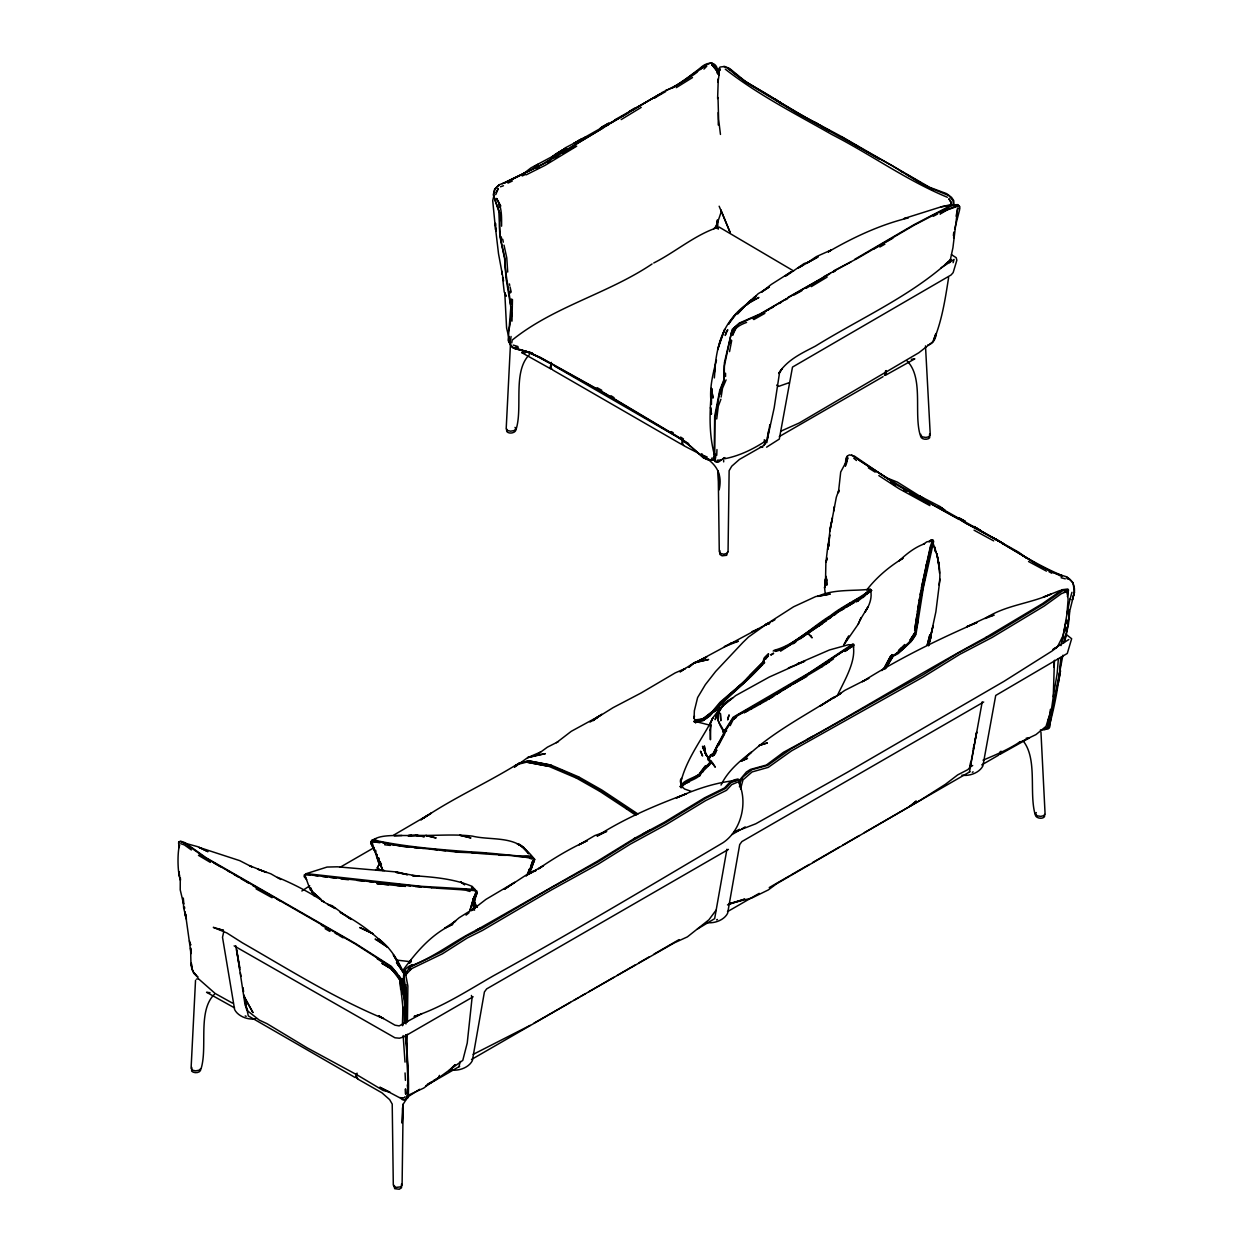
<?xml version="1.0" encoding="UTF-8"?>
<svg xmlns="http://www.w3.org/2000/svg" width="1252" height="1252" viewBox="0 0 1252 1252"><rect width="100%" height="100%" fill="white"/><g stroke="black" fill="none" stroke-linecap="round" stroke-linejoin="round"><path stroke-width="1.5" d="M179.678 845.303C177.659 849.2 177.001 871.298 180.46 880.203L180.288 877.542L180.225 889.859L183.621 904.194L183.277 898.075L183.621 907.825L186.47 919.328M723.672 461.894L723.672 460.454M727.756 551.631L726.645 555.293L722.107 555.825L719.806 554.37L719.837 550.551M1074.279 592.775C1075.343 586.359 1072.369 579.504 1066.25 576.859M475.697 892.77L473.099 899.64L475.697 893.443M853.285 646.11C856.086 661.604 844.364 680.65 837.369 695.549M409.592 847.15C396.477 846.305 384.286 842.017 371.562 840.608L370.889 843.425L376.93 855.194L376.774 854.38L377.588 858.199M959.47 208.896L959.486 206.236M378.714 859.514L378.73 858.105M402.628 978.641L402.596 983.696L402.628 980.05M765.442 440.328L765.52 443.646L763.61 445.196M885.43 371.061L885.524 374.379L884.428 375.443M886.244 370.576L886.338 373.894L885.242 374.974M378.73 859.42L378.73 858.027M405.429 1002.883L405.194 985.293L405.617 994.792C405.805 983.822 397.62 969.408 412.753 964.635L410.421 966.106C436.275 956.497 455.838 939.297 481.222 927.842L476.01 930.33L597.032 861.423L634.78 838.198M501.582 226.189C501.598 216.799 502.068 206.549 496.481 198.52L500.722 206.204L496.559 198.536M406.211 1002.289L406.274 996.874M717.161 220.149L716.942 226.502L718.272 229.022M1048.566 722.341L1048.628 718.711L1047.908 725.55M377.415 857.542L379.763 864.882L379.732 863.207L377.228 867.886M402.847 1007.015L402.581 1025.717L402.847 1007.077L401.595 994.824M718.272 125.012L718.225 112.555M714.501 372.251C716.144 351.718 720.432 329.26 735.879 314.362L728.507 324.221C735.143 311.842 746.302 303.125 758.915 297.444L746.38 304.549L737.522 314.095M495.385 225.97L495.463 223.341L495.98 231.338L495.573 227.754M716.739 455.305L716.958 449.562M718.132 82.382L718.272 78.876L717.615 98.548M717.24 221.526L717.083 225.36L713.656 228.881M715.596 458.185L715.737 454.57M405.961 1023.964L406.524 995.528L403.707 974.619L411 966.732L441.972 951.77L466.511 936.12L481.957 928.405L550.786 887.981L597.846 862.033L629.803 842.158L665.563 822.658L705.377 798.447L725.597 788.431L730.933 782.719L738.837 779.605M716.958 223.044L717.02 221.588M407.432 1022.008L407.87 986.075L405.711 974.713M506.528 428.935L506.747 431.502C509.533 435.086 518.954 431.971 515.01 427.37M195.531 980.285L191.086 1068.316L192.417 1070.163L195.469 1070.851L198.896 1070.288L201.196 1068.316C207.66 1046.594 197.519 1010.959 214.327 994.354M510.487 343.69L506.199 428.638L507.529 430.485L510.566 431.173L514.009 430.61L516.309 428.638C522.773 406.9 512.616 371.281 529.424 354.66M1049.614 722.107L1049.802 718.538M970.41 762.765L970.112 767.038L967.952 769.589L957.717 774.878L945.307 784.378L919.782 800.591L776.443 883.881L768.321 889.922L751.685 898.075L728.601 903.897L744.768 899.092L727.49 904.899M378.574 868.512L380.154 869.999M716.723 418.982L718.304 406.164L720.902 399.263M472.192 996.655L467.231 1043.057L462.786 1060.381L440.892 1076.235M1050.412 709.336L1048.159 727.005L1044.935 729.728L1040.365 730.041M1058.378 658.599L1057.142 673.701L1053.229 696.738M1061.07 657.331C1059.427 681.151 1054.935 706.191 1048.519 728.507L1044.982 728.993M200.821 1068.613C201.228 1073.152 194.154 1073.684 191.666 1071.18L191.759 1067.408M1060.538 657.832C1060.663 681.495 1051.915 703.968 1049.771 727.083L1048.425 728.554L1045.06 728.946M402.972 972.616L403.191 970.003C416.509 951.645 432.018 933.71 452.77 924.32L444.585 928.264L455.634 921.065L451.424 924.446M511.99 321.138L512.459 299.463M511.348 316.991L511.692 313.282M827.635 547.922L829.247 545.027L827.635 547.922L825.866 562.743L825.553 579.269M1053.746 666.987L1054.294 661.259M1066.892 623.621L1067.236 620.21M1066.25 620.46L1060.992 645.609M1066.97 613.574L1070.069 598.957M1069.396 611.164L1067.972 624.904L1064.388 642.166M914.633 630.57L918.765 603.073M915.854 631.149L916.574 625.812M1068.598 615.202L1069.192 609.943M739.4 782.923L739.682 780.419M953.633 238.068L954.227 232.841M954.619 229.335L959.595 209.788L959.548 206.33L957.451 204.592L950.925 205.438L914.226 224.577L854.725 259.336M953.382 235.611L953.789 232.105M825.678 578.189L824.598 587.939L825.647 578.925L824.598 587.939L825.35 594.716M509.094 336.741L509.126 342.751L508.155 340.294L510.879 306.521M508.422 331.373C515.636 306.771 504.885 283.124 504.916 258.601C502.271 246.566 498.797 234.421 499.83 221.948C503.867 209.1 485.009 194.279 499.517 184.811M473.366 908.357L474.633 898.388L476.981 893.208L476.871 891.017L473.898 889.343L421.001 886.306L307.053 873.693L304.205 875.007L305.707 877.981M916.84 624.091L917.841 617.142M914.774 629.24L915.791 622.604M510.597 339.84L511.066 336.459M918.53 612.478L919.062 608.628M717.991 82.303L718.992 75.261C720.416 72.647 704.172 54.9 716.207 70.331M717.834 220.117L717.756 225.892L716.52 225M917.419 611.602L919.547 598.722M825.647 578.925L825.037 583.213L825.741 579.832M918.123 613.715C918.78 632.135 909.093 647.847 892.347 655.798L884.835 668.991M918.139 615.139L920.236 601.617M1051.226 713.734L1051.007 715.158L1051.993 711.59M1062.901 655.234L1052.478 709.806M916.057 620.804L917.027 614.403M1054.45 660.289L1053.245 697.004L1051.633 708.288L1046.03 726.363L1035.952 734.611L1018.502 742.968L1020.396 741.591C1008.862 749.306 995.575 754.94 983.023 760.167M731.7 340.528L729.54 351.624M948.625 277.537C945.338 298.32 942.193 319.526 934.227 339.135L936.418 333.345L932.693 341.874L918.843 352.751L799.183 423.004L781.264 430.985M919.422 605.232L932.63 539.878L930.94 539.753L929.234 541.897M716.567 411.188L716.817 409.623M730.213 343.33L730.808 339.636M829.325 539.768L827.666 549.581L830.436 526.654L832.423 517.905L829.904 530.989L836.336 497.185L838.84 490.236L838.417 492.678L840.702 472.02L848.152 458.06M714.642 751.779L722.952 736.019M766.834 442.613L769.855 424.647M921.675 593.245L922.834 587.063M938.984 584.919C941.457 572.086 938.343 558.736 934.383 546.498L935.526 551.772L932.677 541.396L931.112 548.846M1058.409 682.856L1060.475 670.728L1058.895 679.93M919.14 600.85L920.956 590.647M920.251 594.747L921.754 586.312M939.986 579.081L935.87 611.837L929.015 643.763M935.479 334.315L933.632 340.325M460.267 1061.446L458.921 1066.845M726.927 849.247L714.657 918.655L697.427 929.015M920.862 598.112L921.331 595.482M982.21 701.84L969.471 772.077M495.902 192.511L498.327 188.473L495.729 194.655M694.124 717.991L695.048 720.808L702.356 719.071L712.92 711.324M694.484 715.941L694.077 718.225L694.359 710.776L697.614 697.567L705.345 684.656L715.628 671.479L742.859 642.495L748.508 637.002L767.382 623.574L793.58 606.782L815.741 596.547L830.248 594.027L817.65 596.422C833.801 588.753 854.459 591.241 870.281 589.191L871.595 590.506L870.547 591.899M846.524 463.49L847.009 460.892M767.241 437.997L768.54 430.891M720.995 389.607L720.057 394.098M723.75 734.533C724.939 728.461 717.38 723.562 717.553 717.036C718.836 709.962 722.983 703.248 729.603 700.024M830.092 535.089L827.713 547.781M1065.452 630.977L1066.172 627.299M921.503 587.642L926.48 564.042M1063.777 642.918L1064.419 639.694M921.754 586.421L931.848 541.474M936.261 333.455C935.823 338.431 933.178 344.175 927.748 345.051M739.478 786.929L740.417 781.248L737.929 778.994L733.891 779.98L729.838 782.234L724.532 787.962L704.579 797.837L664.249 822.314L634.263 838.48M974.823 741.184L976.716 732.013L970.112 767.038L972.694 765.535M715.659 751.059L716.739 750.214L715.659 751.059C717.709 753.469 709.555 757.616 713.233 755.394M926.339 564.934L930.596 545.512M973.273 748.618L974.056 744.893M715.346 365.459L714.344 377.932M740.542 788.995L742.984 779.886L752.076 771.936L768.274 767.351L791.546 750.84L923.46 676.831L959.768 654.358L992.226 637.393L1044.324 605.968L1061.43 593.651L1067.408 591.32L1068.097 599.63L1066.923 614.372L1063.198 635.374L1057.314 647.081L1051.711 651.243L1003.901 681.401L847.166 772.406L755.77 823.785L733.735 832.345L739.447 829.293M923.6 583.369L924.164 580.756M925.87 573.244L926.856 568.705M930.408 552.226L928.421 561.397M510.284 341.671L509.783 344.003L512.678 347.79L527.374 352.156L540.222 357.712L604.982 393.691L677.833 437.089L690.76 446.479L703.467 457.95L708.961 460.079L714.97 459.844M927.529 565.466L928.123 562.727M717.365 405.335L717.662 404.02M924.758 578.189L925.478 574.95M718.366 72.866L720.401 69.016L719.039 71.333M493.867 195.922L492.709 200.602L495.542 229.664M716.473 360.138C712.717 374.473 708.961 389.544 711.402 404.427L711.668 388.652C709.618 411.548 708.522 435.195 715.158 457.45M1064.732 638.082L1065.515 635.046M510.425 340.998L509.752 343.862L512.522 347.242L527.17 351.702L540.019 357.211L604.857 393.238L677.739 436.651L684.766 441.299L703.421 457.465L711.167 460.157L715.048 459.703M717.396 221.776L716.113 226.753L721.215 211.885M1062.244 641.071L1063.402 636.72M1064.779 641.619L1068.426 624.404L1069.818 610.694L1074.388 592.29L1073.074 582.712L1066.626 576.812L1054.481 573.103L1039.692 565.81L1001.756 543.102M764.268 659.601L763.689 661.682L749.447 675.798M473.506 903.005L472.74 905.838L473.553 903.287M853.52 647.331L853.754 644.326L802.516 677.614M956.105 216.22L957.717 207.988L952.928 247.74L949.705 262.717M1067.173 594.074L1067.893 589.003L1062.338 589.692L1042.572 603.574L985.981 637.362M1070.1 598.91L1071.962 592.306M551.365 363.69L550.958 368.104L552.054 369.168M357.07 1073.12L356.663 1077.534L357.759 1078.598M683.029 439.718L682.622 444.131L683.717 445.196M725.8 731.215L724 732.764L726.63 730.902L724.939 731.95M682.215 439.233L681.808 443.646L682.903 444.726M1067.393 596.515L1068.519 589.927L1063.824 589.895L1043.839 603.965L991.709 635.453L958.813 652.668L923.1 674.75L791.233 748.743L767.664 765.379L751.951 769.683L743.062 776.897L739.697 783.001M953.101 262.685L954.087 259.446L941.128 267.803M1068.801 639.553L1054.074 648.646M530.159 870.077L529.925 870.829C532.194 868.497 529.173 867.605 528.798 870.594M928.546 645.124L933.006 626.078L928.624 645.86M731.857 720.479L726.27 729.024M716.567 715.424L715.174 719.65L717.474 711.699L720.463 707.943L735.675 695.596L769.26 677.05L804.77 661.166L788.369 667.942M928.624 644.185L930.893 637.44L928.687 644.733M531.443 864.475L533.18 860.046L529.565 871.032L526.169 876.118M531.975 862.925L530.206 868.591L531.286 868.998L534.573 859.091C514.635 854.193 492.161 855.351 471.221 852.565M533.102 863.301L533.524 862.08M531.959 863.066L532.397 861.799M681.996 786.804C686.785 780.074 698.319 780.09 701.699 772.547L712.169 762.202L715.299 767.194L705.893 754.831L702.497 746.27L704.172 749.588M715.252 454.21L713.859 457.982L711.559 458.263M528.798 870.688L529.252 869.451M527.546 874.021L528.673 870.969M915.509 634.607L913.397 638.176M178.786 842.017L178.566 843.582M179.036 847.588L178.692 842.095L180.804 841.203L184.952 842.674L206.11 857.745L355.49 943.523L391.406 966.419L402.424 980.3L403.66 993.29M409.623 963.226L410.985 959.877L409.498 963.148M473.475 909.86L475.275 905.462L473.976 897.418M726.097 379.888L722.529 388.167L721.121 397.056M528.657 871.877L530.019 868.606L528.047 873.02M932.239 543.29L933.116 541.24M681.526 785.223L680.259 786.428L681.072 787.774L682.277 787.351M858.183 624.216L860.969 618.018L858.183 624.216L843.692 645.109L847.901 637.393M403.441 972.616L404.631 969.987L403.269 972.288M885.649 668.631L893.349 655.344M305.222 876.087L310.214 889.828L320.856 899.296L311.873 891.236L310.684 888.231M739.775 779.918L746.364 772.03L750.449 769.432L766.38 765.035L783.455 752.311L812.83 736.426L807.227 739.416M920.815 434.287C918.905 439.217 927.012 440.704 929.673 437.777L929.579 434.006M887.198 665.923L893.177 656.22L898.247 653.544L911.143 641.587L915.948 634.467L923.334 587.861L933.663 541.302L932.74 539.925L930.439 541.146M732.999 719.994L730.182 725.644M534.635 859.748L531.427 868.106M764.675 662.605L749.87 677.457M696.409 721.246L695.549 722.623L694.156 721.559L696.566 719.712L702.294 719.055L705.111 717.521L712.466 711.355L720.103 702.184L741.747 683.702L762.812 662.198L764.174 657.957L768.29 653.794M731.935 719.603L737.757 714.97L759.698 702.92M845.523 641.775L848.746 635.844M405.46 1036.077C407.213 1056.625 408.794 1077.706 406.994 1098.192L403.144 1104.264L402.471 1108.521L402.205 1123.216L403.175 1104.092L402.095 1185.081L400.89 1186.833L396.008 1187.412L393.3 1185.081L392.22 1104.092L389.638 1099.616L381.938 1092.824L357.43 1078.848M717.036 714L720.463 707.943L712.857 717.819L709.211 725.659L710.369 723.014C699.758 742.264 685.689 761.091 680.728 782.672L681.526 778.415C678.193 781.201 683.31 785.99 680.259 786.428L681.417 786.898M403.958 973.43L405.304 971.051M749.416 677.989L721.575 702.654L710.338 715.393L702.951 720.776L695.627 722.545L696.128 721.637L711.152 725.503M714.172 458.044L715.565 455.65M695.627 722.545L696.081 721.731M402.315 971.505L403.191 970.003M305.629 874.804L306.537 873.567L327.054 867.057L337.383 866.807L397.307 872.018L407.495 874.71L395.992 872.331L419.107 876.275L412.268 875.602C432.597 876.995 453.615 878.56 472.442 886.51L473.491 888.325L471.534 887.402L474.101 888.419L475.87 890.954M721.027 785.051C727.678 771.216 739.478 761.169 751.341 752.186L745.989 757.319C771.733 732.749 804.019 716.238 833.832 697.239L819.763 706.3L840.843 693.358L837.838 695.314M407.307 972.178L405.382 975.23L411.564 968.672L442.504 953.758L467.215 938.014L482.505 930.408L551.459 889.906L598.346 864.052L630.304 844.145L665.798 824.802L705.705 800.56L726.52 790.309L731.731 784.613L738.367 781.78C748.289 801.452 741.544 830.248 723.124 842.643C647.018 887.684 571.053 933.037 493.57 975.715C467.778 990.488 442.41 1007.203 414.083 1016.483L418.888 1014.793M695.095 720.792L694.14 721.465L695.157 720.729L694.625 722.185L695.58 721.215L694.844 722.31L695.877 720.714L694.735 722.232L695.736 721.152L694.735 722.232L694.14 721.465L695.298 720.416M771.06 655.172L773.439 653.059M716.77 222.183L717.678 220.853M708.914 758.837L711.214 755.05L713.937 753.454M870.609 591.101L858.074 600.96M716.097 910.126L708.914 919.797L687.379 936.887L674.437 942.787L533.962 1023.166M870.672 590.24L871.595 590.506L866.697 594.011M959.22 519.517L897.34 485.338L854.38 456.072L849.404 454.883L847.479 455.978L845.679 465.807M714.125 711.981C728.899 695.157 747.397 681.761 762.124 664.64M735.707 328.572L732.686 335.254C733.281 328.071 740.636 324.534 746.599 322.421M694.735 722.279L695.58 721.215M734.282 691.01L745.863 680.994L745.237 681.714L761.654 664.139M847.385 456.01L845.867 458.467L845.288 466.01M860.234 619.693L868.043 606.797L864.866 612.259C869.013 606.438 872.315 598.159 870.703 591.194M866.775 589.942C876.697 577.172 889.233 566.593 903.052 558.22L899.046 560.865C906.511 553.916 914.915 547.171 924.586 543.791L923.225 544.338L926.793 541.85L931.535 540.927L930.173 541.443M531.02 868.372L530.065 869.248L531.286 872.519M718.46 745.582L724.986 733.14M379.466 864.115L377.243 867.996L378.996 870.156M404.13 1097.785L405.085 1096.721M750.151 676.017L750.84 675.235L749.995 676.174M869.279 590.475L870.234 589.348L861.861 596.766L852.894 601.508M399.998 1097.628L402.283 1099.679L405.758 1099.6C409.733 1095.782 407.51 1089.537 407.526 1084.655L407.886 1089.005L407.135 1050.553L405.601 1035.232M912.739 639.209L895.008 654.577M746.615 679.069L748.399 677.144M405.758 1099.616L409.107 1096.048L419.639 1089.303M551.318 362.391L550.129 367.634L551.224 368.698M714.063 709.837L718.319 705.408M703.921 69.126L706.801 66.153M901.612 647.628L898.451 650.821L904.68 644.53M738.038 312.734L749.197 301.45L751.998 299.557L746.348 305.065L756.521 295.832M723.5 700.009L734.501 690.149M746.348 305.065L754.393 297.068M862.972 597.595L865.054 595.514M514.509 767.147L527.671 757.616L540.676 751.998L539.142 753.203L547.406 747.162L558.423 741.591M556.436 742.718L571.288 731.309L598.8 716.3L592.838 720.307M800.623 638.708L802.735 636.814L780.575 651.165M514.525 766.693C523.79 757.084 538.814 764.424 549.847 765.676C581.429 777.007 609.411 795.662 636.845 814.582M514.525 766.787L516.716 764.643L526.622 762.139L548.783 766.302L576.405 778.071M516.685 765.551L518.86 763.297L528.673 760.84L550.927 765.066L578.565 776.835M437.637 1078.598L438.732 1077.534M438.466 1078.129L439.452 1075.39M999.221 754.377L1000.207 751.638M1000.035 753.907L1001.037 751.169M1036.296 812.579C1032.352 817.165 1041.727 820.263 1044.481 816.711L1044.716 814.442M765.128 657.566L768.697 654.107M819.7 625.171L817.587 626.391L822.032 623.903L802.156 637.268L838.605 611.758M737.913 687.786L720.26 703.139L721.074 702.278L713.233 711.778L706.378 717.772L702.419 720.072L699.242 719.869L695.126 721.637M751.028 300.402L758.258 293.657L769.323 286.974L761.826 292.013M764.174 662.245L763.344 663.028L764.659 658.724L768.431 654.796M853.003 645.813L844.834 651.431L853.848 645.109L853.113 645.75L852.847 643.904L809.434 672.762L733.218 717.193L724.877 730.276L725.737 729.791L723.828 731.231L725.847 729.76M614.638 119.957L656.564 96.169M682.183 786.835L684.531 788.995L691.104 791.311M523.743 173.496L530.973 167.878L554.573 155.311L552.054 156.907M745.409 680.572L737.225 687.473M945.323 264.235L951.051 259.367C911.612 295.879 860.844 317.992 815.396 346.131C801.812 353.22 787.007 359.887 778.634 373.503L782.14 368.573L779.48 373.065L774.174 407.87L767.163 439.968C754.142 448.717 739.932 455.838 724.454 458.78M451.675 924.054L459.093 917.779L475.713 907.309L471.534 910.705M849.451 647.143L852.252 644.921L848.574 644.686L829.481 649.96L797.195 663.951L799.355 662.95M523.305 174.466L525.527 172.619L504.102 183.183M710.369 715.346L703.514 720.307M679.992 671.839L694.39 662.652L708.616 659.491L694.203 662.824L688.991 667.144L694.203 662.824L706.738 657.112L695.189 662.95M466.057 915.134L469.015 912.708M473.444 909.046L485.917 899.39L514.697 882.347L504.384 889.28L530.848 871.955L536.357 870.297L526.857 875.054L543.462 865.68L538.876 868.731M786.146 275.909L804.113 263.546L809.105 261.918M410.046 969.956L411.626 968.657M582.368 138.706L617.878 118.564M682.152 784.394L687.473 781.279M681.26 785.849L680.728 784.597M826.445 620.757L819.105 625.484M672.011 88.313L704.86 66.012M700.259 69.611L704.532 66.246M761.685 291.951L771.248 284.47L791.201 271.794L785.223 275.894M408.293 968.61L410.218 967.092M551.944 156.844L566.217 148.002L561.412 150.991L565.309 147.83L585.999 136.969L583.573 138.127M223.607 932.317L222.512 937.31L234.625 1009.582C238.068 1016.436 248.084 1020.098 255.611 1018.831M234.14 945.886L394.943 1037.783L399.404 1038.205L403.488 1037.016L473.131 996.795M538.61 868.669C554.073 858.136 570.27 848.324 587.282 840.702L579.019 844.803L594.81 835.569L606.719 831.344L597.329 836.07M724.438 457.856L718.445 462.098L714.767 461.002L714.829 419.483L720.041 390.89L724.204 380.358L724.376 365.866L731.497 332.296L734.595 327.492L739.682 323.501L760.387 314.33L786.585 298.727M836.665 613.057L834.599 614.998M732.905 697.63C725.409 702.247 716.848 709.383 718.022 719.18M692.497 77.561L676.268 87.656M703.405 771.435L701.699 772.547M339.996 867.339L374.098 847.635M846.493 607.079L854.083 602.431L838.527 611.774M773.188 651.04L774.299 650.257C795.255 644.78 811.953 626.908 830.561 615.624C841.829 606.328 861.814 597.454 869.624 590.115M825.96 664.076L829.09 661.885L822.173 666.674M548.079 162.557L550.677 160.741M393.832 835.037L431.377 813.096L423.786 817.994C453.506 797.962 486.23 783.376 516.606 764.612M421.157 819.669L424.318 817.478M420.954 819.81L428.309 814.723M825.131 663.231L842.596 651.525M833.347 698.272L844.865 690.353L868.951 678.146L862.346 681.698C898.607 658.771 937.466 639.725 976.904 622.573L966.591 626.783L988.532 616.594L994.104 615.076L986.92 617.862M822.001 665.516L771.295 696.55L733.515 717.991L725.346 731.043L726.363 730.26L723.437 732.091L724.564 731.418L723.515 732.201L724.157 734.079L717.161 745.503L713.311 754.471L710.667 755.958L708.366 760.12L711.277 762.718L710.526 761.529L707.396 765.301L705.079 766.052L699.07 774.221C693.984 778.321 681.792 780.246 680.587 787.148L681.698 786.366C677.77 786.945 696.268 775.833 699.242 775.113L700.744 771.999L705.408 766.787L707.756 766.083L711.433 761.028M829.027 661.917L833.597 658.802M309.76 885.79L301.857 891.001M828.151 619.302L831.203 617.236M735.613 717.881L736.426 717.333M822.11 666.706L782.938 690.134M697.912 661.275L767.601 623.731M767.914 656.439L767.053 657.003L768.337 656.017M793.267 643.731L795.787 642.057M847.181 648.505L843.864 650.696M828.339 251.824C853.269 237.364 880.266 224.687 908.154 217.958L904.21 218.474L941.222 206.815L953.758 204.952M590.052 722.044L613.042 707.677L641.149 692.951L675.188 672.903L685.392 668.458L680.525 671.667M429.812 1083.528L437.292 1078.582M766.334 700.525L780.106 692.012M777.195 693.921L790.982 685.251M828.417 251.855L831.438 249.884L816.351 256.629L806.836 263.092L818.057 256.895L797.821 268.163L802.657 265.487M850.531 602.822L788.447 645.203M657.175 96.248L654.28 98.094L665.72 91.568M629.333 111.913L661.964 92.804M597.282 835.898C625.264 818.041 655.594 805.239 686.644 793.69L676.69 797.884M870.719 591.054L871.189 589.692L869.404 591.57L870.171 590.803C859.279 600.428 845.053 604.872 834.082 614.544L836.101 612.604L813.659 628.973L814.332 628.394C801.296 635.5 789.73 648.583 775.066 650.758M621.195 119.582L641.227 107.375M770.575 696.675L800.998 678.459M439.64 1076.892L433.364 1080.789L435.508 1079.866M554.871 157.909L558.768 155.514M627.8 113.134L606.265 125.779M764.831 313.376L753.829 319.573M773.626 696.222L768.728 699.164M769.417 623.668L764.909 624.92L768.227 623.042M634.576 108.188L629.318 111.397L630.413 110.739M811.296 286.63L827.102 277.115M659.929 94.025L610.319 123.385M526.184 174.842L545.152 165.311L576.702 146.187M811.875 284.846L822.893 278.21M689.023 780.606L699.946 774.159L705.752 766.271L707.959 765.473M771.78 621.618L774.91 619.74M538.438 164.075L533.9 166.782M572.555 147.783L575.685 145.905M653.747 262.983C675.751 251.902 695.392 234.421 719.008 227.003L793.565 270.933M766.474 310.95L752.859 318.728M823.456 276.88L850.906 261.965M826.899 275.377L788.071 297.334M779.292 303.485L781.53 302.155M822.345 278.085L759.948 314.002L739.212 323.126L732.217 329.386L724.423 362.657L723.812 379.966L719.697 390.499L714.673 416.29L714.125 459.14L715.252 461.753L717.521 462.051M826.101 276.301L830.514 273.233M806.1 288.289L810.326 285.8M806.742 676.503L793.252 683.983M608.722 124.652L604.231 126.968M604.669 127.031L541.819 164.575L502.396 183.621M602.635 128.205L544.401 163.402L506.919 182.025L499.11 184.764L494.65 189.115L493.272 194.796L498.859 211.635L499.845 236.096L504.572 258.397L506.011 278.288L510.425 304.439M885.274 375.381L914.821 358.87L911.346 359.293M1000.051 754.33L1029.613 737.804L1026.155 738.226M767.82 310.152L769.197 309.369M748.226 710.4L744.173 712.764L754.408 707.27M741.904 828.84L745.19 826.915M873.833 249.07L884.022 243.201M883.067 376.664L779.307 436.557M760.261 703.984L766.396 700.51M421.924 1013.604L399.185 1025.904L395.006 1025.185L378.62 1015.748L383.425 1018.533C334.127 998.047 288.664 969.361 242.434 942.85L226.831 932.943L213.31 927.356L223.56 930.346L217.238 928.827M732.06 834.521L740.01 829.919M439.421 1078.019L459.672 1066.313M471.503 1059.489L570.458 1002.336M573.807 1000.411L578.815 997.515M580.49 996.545L585.498 993.65M588.831 991.725L613.903 977.249M617.236 975.324L635.609 964.713M638.958 962.788L648.974 956.997M653.998 954.102L679.053 939.626M727.49 911.644L759.213 893.349M769.229 887.558L789.261 876.009M790.92 875.038L809.293 864.443M812.626 862.518L839.325 847.103M842.674 845.178L859.357 835.538M864.365 832.643L969.956 771.717M981.756 764.894L998.626 755.159M785.693 299.713L787.618 298.602M770.59 308.555L773.376 306.959M947.341 209.882L940.08 214.061C942.74 209.522 973.383 200.93 947.294 209.898M657.973 95.528L661.525 93.477M940.502 212.402L946.324 209.068M879.843 247.02L884.961 244.093M840.624 610.616L844.208 608.55M768.18 698.115L762.358 701.402M661.588 92.726C673.905 86.701 686.143 80.566 697.098 72.24C701.934 63.179 717.302 57.373 717.819 72.491M763.939 445.446L739.431 459.421L731.731 466.213L729.133 470.689L728.054 551.663L726.864 553.431L723.672 554.198L720.479 553.431L719.274 551.663L718.194 470.689L719.164 489.814C724.955 463.209 702.904 456.041 683.373 445.43M425.805 1085.781L437.997 1078.833M568.189 150.318L570.99 148.738M722.545 458.889L724.845 457.575M770.825 654.639L773.611 653.575M760.34 703.968L754.346 707.302M652.089 263.969C607.909 293.719 553.634 306.552 512.178 340.106L511.771 342.923M833.738 270.823L857.683 258.256L914.649 224.906L951.536 205.751L958.062 205.031M886.213 241.949L892.848 238.224M833.3 272.107L835.319 270.98M801.859 290.699L794.144 294.971M697.74 776.256L700.197 775.645M642.933 833.926L649.976 830.06M985.121 618.551C1004.886 605.279 1029.332 603.824 1050.757 594.215L1043.307 597.157L1059.568 590.662L1065.562 589.739M806.851 739.635C868.152 705.58 925.478 670.227 986.466 637.143M427.464 1084.169L432.316 1081.556L423.724 1088.082L407.291 1095.672M562.633 153.339L566.796 151.116M933.303 216.267L937.607 213.982M665.861 90.285C683.435 85.339 695.455 67.671 711.652 62.772L716.144 67.577M1052.854 649.381L1057.314 647.081M676.346 797.915C695.267 789.339 716.285 782.203 736.802 780.419M787.195 645.844L779.667 650.257L775.144 651.416M696.597 721.355L698.303 720.698M750.574 709.211L751.873 708.569M972.319 772.281L973.148 771.858M854.083 602.431L851.736 603.589M855.914 602.024L858.121 600.944M766.6 447.167L779.292 439.092L792.5 367.086L951.035 275.002L953.148 272.623L956.857 260.244L956.184 257.677L951.442 254.641M507.968 183.105L512.365 180.977M530.175 1025.357L473.193 1054.372M522.209 175.953L525.245 174.56M769.072 623.762L765.379 624.795L768.665 623.355M684.875 783.815L689.414 781.858M716.551 919.86L717.459 919.469M537.03 168.582L539.862 167.377M765.379 624.795L770.074 622.776M755.598 630.179L759.307 628.707L752.155 631.556M500.44 186.783L503.46 185.75M1064.043 592.024L1065.264 591.648M1044.81 729.29L1048.018 726.614L1047.752 723.233M305.864 874.585L310.23 874.678M518.86 763.407L528.767 760.887L550.99 765.113M406.227 1097.973L407.166 1096.596M949.658 204.905L941.222 206.815M196.517 979.142L198.317 978.751M1063.809 590.193L1065.687 589.786M712.967 460.094L706.519 459.327L703.546 456.37M716.034 228.24L718.429 228.521M720.949 460.032L717.161 460.235M406.462 1098.004L408.105 1097.628C409.733 1076.563 406.039 1055.483 407.338 1034.277M407.949 835.679L417.949 835.507L424.334 836.727L415.742 835.303L408.465 835.647L417.949 835.507L415.742 835.303C434.663 835.976 453.568 833.801 472.473 836.148C491.144 840.671 516.935 835.256 528.735 853.801L520.675 845.288M408.465 835.647L411.798 835.444C400.515 835.945 379.434 833.801 373.065 840.405L377.212 840.546M401.97 835.507L394.317 835.851M506.387 855.335L499.078 855.257M759.964 447.293L762.703 447.293M961.896 775.16C969.439 776.428 979.44 772.766 982.898 765.911L995.716 695.455L1067.283 653.466L1071.649 638.739L1066.25 634.451M706.629 922.536C714.172 923.804 724.172 920.142 727.615 913.303L739.697 844.568L741.92 841.547L983.696 702.012M451.346 1069.928C458.889 1071.196 468.89 1067.533 472.348 1060.679L484.414 991.96L486.637 988.923L728.429 849.404M180.726 843.707L184.341 844.897L191.399 849.967M466.855 889.499L457.215 889.108M376.852 841.704L372.486 841.626L379.966 842.752M440.72 888.216L431.596 887.903M431.267 887.684L396.915 884.366M436.885 888.2L475.932 890.657L476.996 893.099L473.319 904.773L474.555 910.173M390.28 845.444L384.646 844.756M387.635 844.083L401.36 845.851M931.457 540.895L929.516 540.754M356.961 880.422L363.988 880.97M486.402 853.316L458.874 852.252L403.113 846.227M411.36 961.802L396.649 960.081M414.271 847.682L423.426 848.418M388.402 884.757L376.883 883.63L405.523 886.369L396.884 885.493M384.411 883.239L400.687 884.71M529.659 858.356L531.709 858.622L530.738 858.449M440.469 850.155L445.602 850.671M415.273 886.557L421.048 887.136M384.708 883.27L305.316 874.397L304.111 876.603L306.646 879.64M183.606 842.815L197.691 846.681L207.942 851.673L199.115 847.401L239.758 860.656L251.84 866.869L249.414 865.586L266.488 872.472M384.442 870.531L375.569 869.561M348.51 879.765L341.045 878.888M369.105 881.549L373.143 882.034M525.12 353.017L521.661 352.594L551.224 369.137M210.023 992.695L206.549 992.273L234.531 1007.876M322.437 876.478L326.96 877.057M453.568 851.219L458.921 852.096M335.912 878.247L330.356 877.464M401.829 1097.832L403.081 1098.004L399.263 1097.534L379.794 1087.237L389.951 1092.182L383.159 1090.461L357.227 1074.983L307.006 1047.783L267.067 1023.713L259.305 1020.114L248.084 1011.272L245.095 1005.074L236.628 949.673L239.821 967.608M405.742 885.258L410.5 885.962M433.536 849.232L437.402 849.811M314.956 875.445L317.883 875.884M490.033 853.739L493.664 854.302M517.999 346.554L513.242 345.082M515.589 347.32L518.25 347.759M403.113 1099.585L404.49 1099.819M529.565 857.088L515.793 856.305M179.85 841.438L184.31 842.956L205.672 858.058L355.052 943.836L390.89 966.779L401.876 980.973L405.069 1007.657L404.85 1022.962M526.622 762.139L548.846 766.349M723.766 66.497L728.914 68.688L744.783 81.677L796.898 113.181L892.175 165.655L917.09 181.086L928.859 187.424L948.828 195.562L953.085 200.868L953.288 205.14M1061.117 577.751L1065.311 578.847M473.428 890L475.463 890.923M466.855 890.61L470.032 891.455M851.689 454.992C886.526 479.453 924.211 499.939 961.646 520.582M531.098 353.111L519.549 349.637L532.303 353.033L514.619 348.619L513.868 347.446M380.279 841.626L384.912 843.598M1062.166 575.607C1028.283 561.365 998.407 539.111 965.308 522.976M531.568 857.385C537.656 860.202 518.657 842.846 518.876 844.13M277.459 877.323C293.672 884.022 309.526 892.285 324.158 901.925L321.42 900.611L335.38 908.545L327.633 904.351L332.171 905.712L345.302 915.368M264.798 871.815L258.037 869.248L270.901 873.833L280.792 879.514M245.22 1015.92L246.206 1016.311M816.946 123.165L812.924 121.569L819.074 124.934L806.413 117.923M903.537 490.236L906.025 491.347M1046.469 571.131L1028.534 561.506M704.735 455.947L707.302 457.137M858.966 460.157L891.283 480.612M931.363 189.099L932.912 189.866M1061.852 576.546L1037.658 564.777L1040.459 566.749L1025.31 556.952M532.757 353.956L548.767 362.736M198.019 977.076L193.669 973.148L193.043 970.237M1000.223 541.631L995.465 539.017L1004.12 544.041L991.975 537.202L1018.846 552.304L1026.843 558.267L1021.914 554.98L1024.167 556.295M728.257 69.11L729.556 69.799M974.056 530.191L993.697 540.88M1048.941 571.694L1051.883 573.275M910.063 493.272L916.495 496.872M892.801 481.926L888.419 478.546L897.418 482.13L924.242 498.891L918.984 495.651L940.111 506.559L943.335 509.126L939.125 506.637L944.884 509.971L941.41 508.484L996.451 539.549M905.791 173.856L921.347 183.074M209.71 860.656L199.444 854.521M210.352 862.393L198.473 855.366M256.034 888.842L272.091 897.715M878.826 475.603L898.748 488.53L929.923 505.62M671.213 431.596L673.216 432.691M260.15 889.734L252.794 885.618M929.344 504.446L922.035 500.268M597.079 387.666L601.774 390.264M232.403 1003.071L215.172 993.493L198.63 978.923M269.728 895.039L266.441 893.192M841.485 136.812L858.136 146.687M947.404 197.284C906.918 180.601 870.891 154.45 831.829 134.496C795.677 113.854 758.07 94.87 725.284 69.157M963.273 521.834L1000.051 541.756M826.289 129.081L829.466 130.897L821.202 126.452L829.763 130.787M578.502 776.788L601.774 789.981L637.972 814.019M576.358 778.024L599.614 791.217M228.099 871.048L230.243 872.268M961.254 520.675L963.664 521.74M213.982 863.004L220.493 866.744M554.589 366.069L688.678 443.599M552.648 369.95L681.949 444.601M321.357 925.103L324.55 926.934M355.208 1077.565L248.319 1015.904L245.329 1002.069M276.739 898.967L280.385 901.08M326.146 927.857L330.825 930.596M325.129 928.702L329.808 931.41M922.802 183.966L931.222 188.88M339.057 935.463L343.095 937.811M385.882 964.181L388.824 965.902M858.309 146.813L855.758 145.295L879.311 159.192M234.061 874.459L237.943 876.76M246.018 881.627L248.6 883.161M334.941 933.006L337.68 934.634M976.2 527.859L981.286 530.958L973.993 526.529L981.286 530.958M240.791 878.481L244.719 880.86M804.911 116.968L778.932 101.662L782.5 104.417C765.77 91.756 745.754 83.994 729.885 69.94M917.794 497.639L920.627 499.392M868.372 467.872L875.195 472.145M900.298 170.835L902.864 172.463M611.007 395.742L614.043 397.666M1066.861 578.487L1067.893 579.144M710.823 762.077L707.912 759.432L710.307 755.222L713.014 753.626L723.656 733.453L723.077 731.497L723.953 730.996C723.374 732.733 717.255 720.432 717.553 717.036M377.196 958.782L382.94 962.475M820.06 125.184L824.692 128.189M680.618 437.073L683.482 438.936M599.567 791.17L626.391 808.823M346.82 916.386L351.358 919.438L340.106 912.254C355.615 920.705 370.545 930.752 383.128 943.319M626.344 808.792L635.813 815.255M780.074 102.351L775.066 98.892M188.348 846.227L191.04 848.152M890.829 482.333L895.352 485.573M463.099 883.63L460.611 881.768L464.617 884.882M907.043 360.936C923.851 377.541 913.694 413.176 920.157 434.913L922.458 436.885L925.901 437.449L928.937 436.745L930.267 434.913L925.494 345.896M1022.994 740.73C1037.642 758.649 1029.034 791.874 1034.966 813.847L1037.266 815.819L1040.694 816.382L1043.745 815.678L1045.076 813.847L1040.944 731.982M186.016 917.716L191.04 953.617L190.586 947.889L190.977 964.572L192.072 969.596L191.321 963.398L192.072 969.596L193.966 973.211L197.644 977.139M788.744 382.83L778.494 386.445L776.756 385.053M853.739 458.201L856.478 460.501M391.704 967.765L396.837 973.148M356.945 1078.129L355.834 1077.064L355.928 1073.746M383.331 943.977L378.214 938.64C389.607 946.731 397.166 958.844 402.972 971.333M395.742 973.853L390.765 968.578L381.907 963.289L390.702 968.547L394.067 972.006L392.283 969.94L399.936 980.159L401.579 994.902M701.683 453.662L704.688 457.043M194.123 972.757L196.267 975.605M703.092 748.414L705.299 751.435M402.064 970.347L396.477 962.569L403.88 973.18M380.874 864.725L379.638 861.673L382.736 870.265M708.835 758.446L705.392 753.078L704.313 745.879L705.893 754.831L705.392 753.078L708.835 758.775M397.854 976.529L399.983 980.097L400.671 989.471M402.205 970.222L393.331 954.822L400.124 966.497L397.369 961.786L398.48 965.214M372.376 843.785L371.985 842.189L377.807 860.218L381.437 864.944L380.107 861.533M399.091 976.122L400.421 978.454M718.351 73.054L715.393 67.827L712.012 65.041L715.393 67.827L718.992 75.261M474.555 902.363L477.372 907.356M382.611 870.531L379.043 860.327M311.294 890.047L313.329 894.351M314.002 895.775L310.637 887.997M382.611 870.124L379.2 861.298M189.631 942.584L190.742 945.01L189.443 940.878M310.746 888.231L313.344 894.272M720.792 209.663L730.119 232.434L719.149 206.22M503.57 280.996L498.515 253.718L495.62 229.163M764.299 439.718L764.706 444.131M401.516 1183.969L401.532 1187.772L399.263 1189.228L394.74 1188.696L393.629 1185.034M375.616 850.202L375.96 851.751M510.065 286.927L511.176 291.998M509.407 283.907L509.736 285.425M504.008 245.157L506.778 257.928L507.702 272.044M510.174 291.34L510.503 292.905M502.709 239.273L503.304 242.184M498.672 204.154L499.345 207.441M403.895 995.387L401.986 980.926M471.425 995.45L471.644 996.623M240.368 972.851L240.947 976.278M235.705 945.651L239.789 969.455M501.285 236.941L501.567 238.647M243.044 987.656L243.577 991.725M244.171 995.168L244.75 998.611M509.032 338.228L506.59 327.993L504.775 292.702L506.137 296.27L504.212 291.888L502.584 277.396M374.692 851.094L370.764 842.69L372.267 839.763C403.817 846.696 437.105 849.357 469.703 851.814C485.056 852.487 500.252 854.271 515.574 855.664C521.114 857.448 531.724 853.003 534.651 859.623M245.564 1002.429L246.597 1009.644M403.191 978.36L403.613 981.709M720.463 134.434L718.617 119.331L718.006 97.515M184.983 911.706L185.546 916.386L185.171 912.645M716.973 68.938L717.506 73.633M939.563 573.197L937.936 558.376L939.172 568.58M717.083 68.954L717.599 73.665M403.16 1035.561L405.006 1062.103M378.48 862.487L376.774 854.38M500.158 212.558L500.612 218.036M718.288 73.586L718.006 70.049L720.01 67.06L724.658 66.45L729.713 68.563L745.566 81.552L797.602 113.04L841.407 136.499L929.657 187.331L946.715 193.684L951.567 197.393L953.727 200.617L953.993 204.858M718.804 69.596L719.211 75.089M511.489 299.04L511.739 303.751M405.429 1080.351L405.053 1072.948M501.974 271.324L502.13 274.391M403.034 992.57L402.628 980.253L402.628 993.603M406.008 984.667L406.258 991.553M185.891 914.289L185.938 915.932M405.116 1022.07L405.335 1006.843L403.16 985.7M725.534 373.19L725.565 376.445M474.492 904.022L474.524 908.467M184.592 907.027L184.607 908.592M405.851 1034.7L405.867 1040.099M826.821 579.989L826.805 585.216L825.991 576.311L826.821 579.989M473.131 900.063L469.954 910.486L473.506 898.075L473.131 900.157M710.134 730.041L710.432 739.744L710.76 724.501L710.134 730.041M405.601 1093.919L405.476 1088.88L405.601 1093.998M1074.388 592.29L1072.338 599.911L1074.388 592.29M728.054 717.615L727.694 719.916L729.133 714.876L728.054 717.615M834.411 506.794L833.629 510.972L834.411 506.794M914.445 633.559L910.048 640.132L914.821 632.776L914.445 633.559M929.813 635.014L927.262 644.968L929.813 635.014M826.07 561.991L827.102 558.314L826.07 561.991M720.072 341.499L717.631 349.793L724.689 329.417L720.072 341.499M726.191 332.187L725.205 335.458L727.756 329.73L726.191 332.187M711.778 720.025L710.385 723.359L712.857 717.819L711.778 720.025M767.085 657.112L765.488 659.084L767.586 656.455L767.085 657.112M885.774 665.047C878.622 678.803 900.016 638.692 885.774 665.047M892.066 654.655L891.346 656.111L892.066 654.655M720.651 708.554L719.571 710.823L724.204 703.655L720.651 708.554M913.303 635.703L912.692 636.845L913.318 635.797M719.415 706.175L714.939 710.823L719.415 706.175M455.133 1064.701L448.967 1070.71L455.133 1064.701M733.422 719.415L734.987 718.21L733.422 719.415M884.381 668.098L881.768 670.571L884.335 668.145M681.777 786.256L680.665 787.273L681.777 786.256M913.193 803.565L910.016 806.163L916.308 801.045L913.193 803.565M597.063 717.427L593.025 720.683L601.774 714.297L597.063 717.427M603.386 126.139L600.24 128.205L608.769 123.15L603.386 126.139M558.157 152.588L554.26 155.091L562.132 150.177L558.157 152.588M373.878 839.529L373.159 839.967L375.772 838.918L373.878 839.529M579.081 140.334L573.792 143.417L582.29 138.534L579.081 140.334M767.132 655.954L766.396 656.361L767.867 655.594L767.132 655.954M731.043 643.184L724.329 646.721L738.351 641.212L731.043 643.184M714.454 754.721L712.591 755.676L714.454 754.721M744.987 759.401L741.325 761.106L747.507 758.352L744.987 759.401M758.853 745.597L767.163 742.984L758.853 745.597M537.75 755.066L527.671 757.616L545.371 753.657L537.75 755.066M466.48 836.759L459.719 835.256L470.924 837.948L466.48 836.759M435.884 837.917L425.868 835.491L435.884 837.917M474.242 889.092L472.505 888.357L475.259 889.749L474.242 889.092M364.238 929.579L359.778 927.529L372.971 933.757L364.238 929.579M518.578 844.458L517.139 843.754L524.134 847.729L518.578 844.458M379.074 941.081L375.115 939.078L387.525 947.154L379.074 941.081M961.333 519.142L958.672 517.765L965.276 521.348L961.333 519.142M811.124 636.204L808.229 633.684L812.063 637.847L811.124 636.204M949 198.99L950.894 202.041L950.941 205.234L950.894 202.057L949 198.99M252.904 1012.492L243.655 995.763L252.904 1012.492M701.183 752.499L700.463 751.153L702.56 755.989L701.183 752.499M937.466 556.561L936.574 553.306L938.577 563.243L937.466 556.561M712.998 397.807L711.402 388.402L712.998 397.807M711.449 414.068L710.557 407.542L711.449 414.068M179.49 876.228L179.02 871.674L179.49 876.228M370.889 843.425L370.733 842.001L370.889 843.425M720.776 720.573L720.385 713.483L720.776 720.573"/></g></svg>
